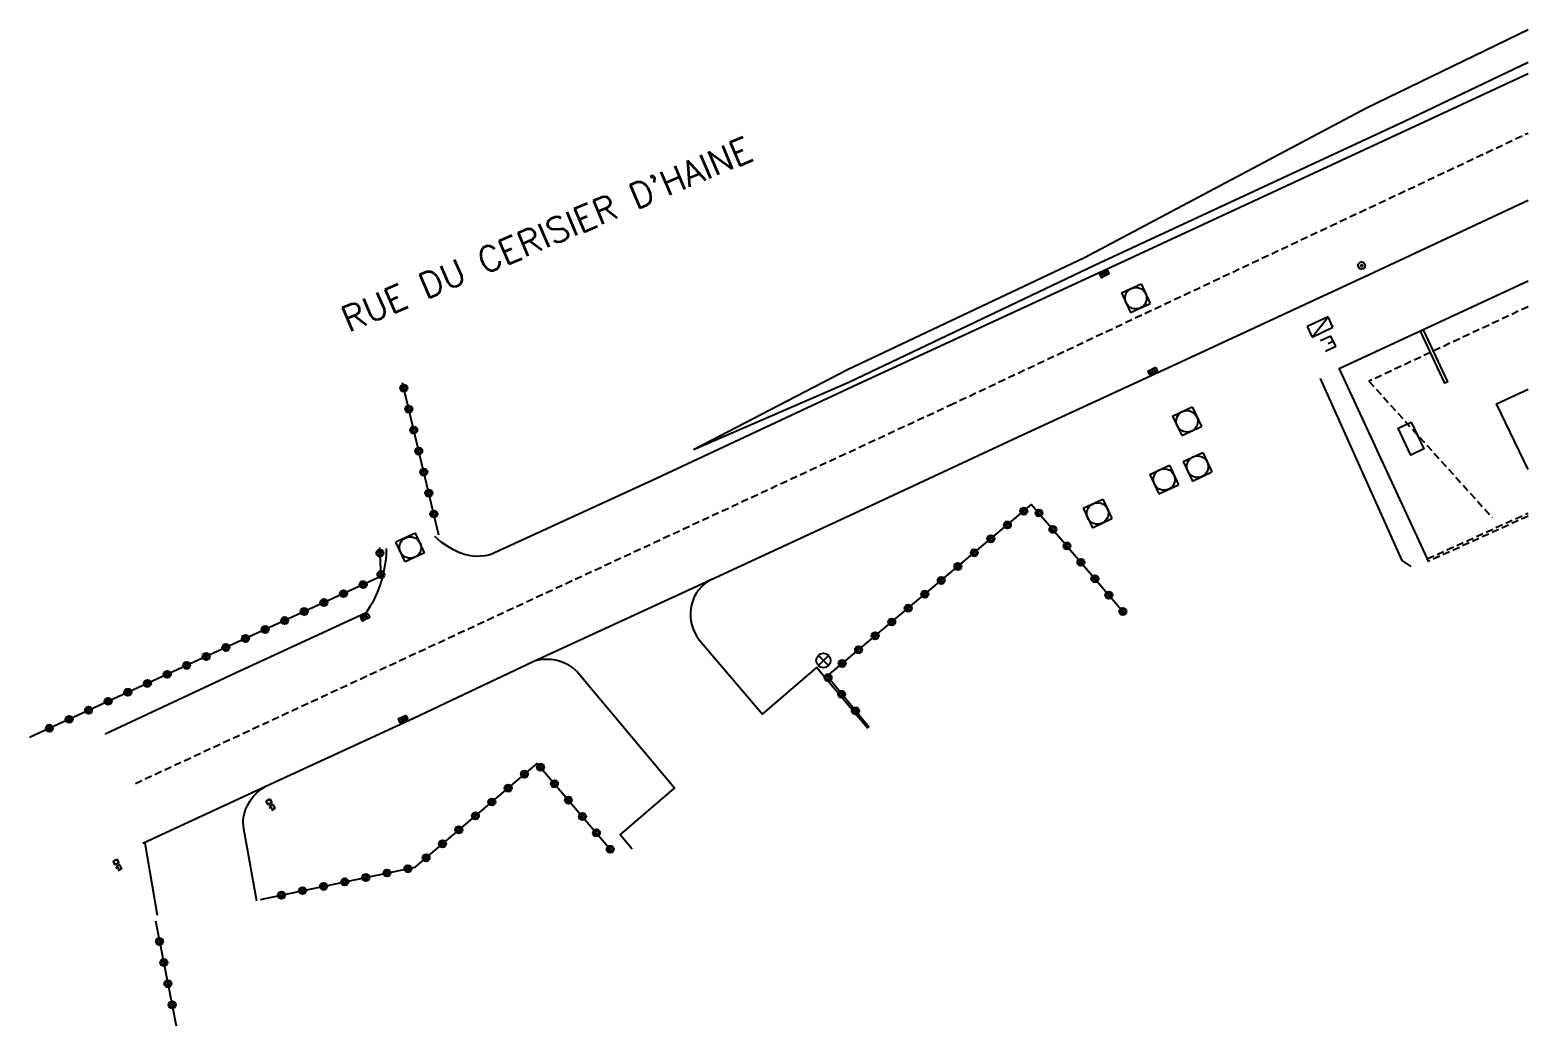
# Model space of a CAD drawing. Header units: millimetres. Extents: x 164361 to 165000, y 157000 to 157988.
# Drawn here: x 164895.8 to 165000, y 157788.8 to 157858.1 of the extents above; entities that cross this region are included whole.
import ezdxf
from ezdxf.enums import TextEntityAlignment as Align

# ---------------------------------------------------------------- set-up
doc = ezdxf.new("R2010")
doc.units = ezdxf.units.MM
doc.linetypes.add('DASHED', pattern=[0.75, 0.5, -0.25])
doc.layers.get('0').update_dxf_attribs({"linetype": 'CONTINUOUS'})
for name, color, linetype in [('W0001', 6, 'DASHED'), ('W0008', 7, 'CONTINUOUS'), ('W0017', 7, 'CONTINUOUS'), ('W0103', 1, 'CONTINUOUS'), ('W0112', 1, 'DASHED'), ('W0210', 2, 'CONTINUOUS'), ('W0213', 2, 'CONTINUOUS'), ('W0322', 7, 'CONTINUOUS'), ('W0400', 7, 'CONTINUOUS'), ('W0411', 7, 'CONTINUOUS'), ('W0420', 7, 'CONTINUOUS'), ('W0425', 7, 'CONTINUOUS'), ('W0430', 7, 'CONTINUOUS'), ('W0469', 7, 'CONTINUOUS'), ('W0856', 7, 'CONTINUOUS'), ('W0989', 7, 'CONTINUOUS')]:
    doc.layers.add(name, color=color, linetype=linetype)
doc.styles.get("Standard").update_dxf_attribs({"font": 'romans.shx', "width": 0.85})

# ---------------------------------------------------------------- blocks, each defined once
blk = doc.blocks.new('T425')
for p, q in [((-0.15, 0.6), (0.15, 0.6)), ((-0.15, 0.6), (-0.15, 0.3)), ((-0.15, 0.3), (0.15, 0.3)), ((-0.15, 0.15), (0.15, 0.15)), ((-0.15, -0.15), (-0.15, 0.15)), ((0, 0.45), (0.15, 0.45)), ((0.15, 0.45), (0.15, 0.3)), ((0.15, 0.15), (0.15, -0.15)), ((0.15, -0.15), (-0.15, -0.15))]:
    blk.add_line(p, q)
blk.add_ellipse((0, 0), major_axis=(-0.106, 0.106), ratio=1, start_param=3.926991, end_param=10.210176)
blk = doc.blocks.new('T400')
for p, q in [((-0.15, 0.3), (0.15, 0.3)), ((-0.15, -0.25), (-0.15, 0.3)), ((-0.15, 0.15), (0.15, 0.15)), ((-0.15, 0), (0.15, 0)), ((0.15, 0.3), (0.15, -0.25)), ((-0.15, -0.15), (0.15, -0.15)), ((-0.15, -0.25), (-0.15, -0.3)), ((-0.15, -0.3), (0.15, -0.3)), ((0.15, -0.3), (0.15, -0.25))]:
    blk.add_line(p, q)
blk = doc.blocks.new('T469')
at = {"color": 0, "linetype": 'Continuous', "flags": 128}
for points in [[(-0.35, 0.35), (0.35, -0.35)], [(-0.35, -0.35), (0.35, 0.35)]]:
    blk.add_lwpolyline(points, dxfattribs=at)
at = {"color": 0, "linetype": 'Continuous'}
blk.add_circle((0, 0), 0.5, dxfattribs=at)
blk = doc.blocks.new('T420')
for p, q in [((0.75, 0.75), (-0.75, 0.75)), ((-0.75, 0.75), (-0.75, -0.75)), ((0.75, 0.75), (0.75, -0.75)), ((0.75, -0.75), (-0.75, -0.75))]:
    blk.add_line(p, q)
blk.add_ellipse((0, 0), major_axis=(-0.53, 0.53), ratio=1, start_param=3.926991, end_param=10.210176)
blk = doc.blocks.new('T430')
at = {"flags": 128}
for points in [[(-0.4, 2.1), (0.4, 2.1)], [(-0.4, 2.1), (-0.4, 1.3)], [(-0.4, 1.7), (0, 1.7)], [(-0.4, 1.3), (0.4, 1.3)], [(0.8, 0.8), (-0.8, 0.8)], [(-0.8, 0.8), (-0.8, 0)], [(0.8, 0.8), (-0.8, 0)], [(-0.8, 0), (0.8, 0)], [(0.8, 0), (0.8, 0.8)]]:
    blk.add_lwpolyline(points, dxfattribs=at)
blk = doc.blocks.new('T856')
for p, q in [((-0.125, 0), (0.125, 0)), ((0, 0.125), (0, -0.125))]:
    blk.add_line(p, q)
blk.add_ellipse((0, 0), major_axis=(-0.177, 0.177), ratio=1, start_param=3.9269908, end_param=10.2101761)
blk = doc.blocks.new('t322o')
at = {"color": 0, "linetype": 'Continuous'}
for radius in [0.25, 0.15]:
    blk.add_circle((0, 0), radius, dxfattribs=at)

msp = doc.modelspace()

# ---------------------------------------------------------------- linework, layer by layer
at = {"layer": 'W0001'}
for points in [[(164903.09, 157805.67), (164959.77, 157831.98), (165000, 157850.91)], [(165000, 157838.83), (164988.93, 157833.64), (164997.51, 157824.17)]]:
    msp.add_lwpolyline(points, dxfattribs=at)
at = {"layer": 'W0008'}
for points in [[(165000, 157855.02), (164992.77, 157851.67), (164971.01, 157841.57), (164953.05, 157833.28), (164939, 157826.71), (164927.78, 157821.58), (164927.44, 157821.5), (164927.1, 157821.47), (164926.75, 157821.46), (164926.41, 157821.5), (164926, 157821.6), (164925.61, 157821.73), (164925.24, 157821.91), (164924.88, 157822.12), (164924.63, 157822.28), (164924.38, 157822.46), (164924.15, 157822.65), (164923.92, 157822.85)], [(164903.62, 157801.51), (164912.17, 157805.47), (164922.45, 157810.21), (164930.81, 157814.17), (164943.12, 157819.83), (164953.14, 157824.48), (164965.18, 157830.08), (164974.64, 157834.45), (164988.95, 157841.08), (165000, 157846.23)], [(164920.55, 157822.02), (164920.54, 157821.63), (164920.51, 157821.24), (164920.46, 157820.85), (164920.39, 157820.47), (164920.26, 157819.95), (164920.1, 157819.44), (164919.91, 157818.94), (164919.68, 157818.45), (164919.56, 157818.22), (164919.43, 157817.99), (164919.3, 157817.76), (164919.15, 157817.54), (164910.06, 157813.33), (164900.98, 157809.1)]]:
    msp.add_lwpolyline(points, dxfattribs=at)
at = {"layer": 'W0017'}
for points in [[(165000, 157840.6), (164986.85, 157834.52), (164992.99, 157821.29)], [(164943.12, 157819.83), (164942.88, 157819.69), (164942.66, 157819.52), (164942.46, 157819.33), (164942.28, 157819.12), (164942.12, 157818.89), (164941.98, 157818.64), (164941.88, 157818.37), (164941.79, 157818.1), (164941.74, 157817.82), (164941.72, 157817.54), (164941.72, 157817.2), (164941.77, 157816.87), (164941.85, 157816.55), (164941.97, 157816.23), (164942.13, 157815.94), (164942.32, 157815.66), (164946.72, 157810.49), (164950.5, 157813.73), (164954.05, 157809.51)], [(164937.66, 157801.09), (164936.82, 157802.1), (164940.61, 157805.34), (164933.79, 157813.49), (164933.53, 157813.7), (164933.25, 157813.89), (164932.95, 157814.04), (164932.64, 157814.16), (164932.34, 157814.24), (164932.03, 157814.28), (164931.72, 157814.3), (164931.41, 157814.29), (164931.11, 157814.24), (164930.81, 157814.17)], [(164911.54, 157797.49), (164910.64, 157802.52), (164910.61, 157802.72), (164910.59, 157802.91), (164910.59, 157803.11), (164910.61, 157803.31), (164910.68, 157803.61), (164910.78, 157803.91), (164910.91, 157804.19), (164911.07, 157804.45), (164911.3, 157804.75), (164911.56, 157805.03), (164911.85, 157805.27), (164912.17, 157805.47)], [(164903.75, 157801.53), (164904.61, 157796.5)]]:
    msp.add_lwpolyline(points, dxfattribs=at)
at = {"layer": 'W0103'}
msp.add_lwpolyline([(165000, 157827.5), (164997.8, 157832.08), (165000, 157833.1)], dxfattribs=at)
at = {"layer": 'W0112'}
for points in [[(164992.99, 157821.29), (165000, 157824.48)], [(165000, 157824.26), (164993.07, 157821.11), (164992.99, 157821.29)]]:
    msp.add_lwpolyline(points, dxfattribs=at)
at = {"layer": 'W0210'}
msp.add_lwpolyline([(165000, 157858.08), (164988.77, 157852.64), (164969.14, 157842.22), (164952.64, 157834.43), (164941.94, 157828.88)], dxfattribs=at)
at = {"layer": 'W0213'}
for points in [[(165000, 157855.81), (164991.36, 157851.68), (164969.83, 157841.69), (164952.74, 157833.55), (164941.94, 157828.88)], [(164991.86, 157820.75), (164991.23, 157821.17), (164985.56, 157833.83)]]:
    msp.add_lwpolyline(points, dxfattribs=at)
at = {"layer": 'W0322'}
for points in [[(164924.2, 157822.95), (164921.68, 157833.53)], [(164954.15, 157809.55), (164951.22, 157813.12), (164965.46, 157825.07), (164971.99, 157817.41)], [(164920.09, 157822.08), (164920.18, 157820.07), (164895.76, 157808.89), (164895.76, 157808.91)], [(164911.79, 157797.59), (164922.55, 157799.85), (164931.05, 157807.06), (164936.28, 157800.93)], [(164904.49, 157796.12), (164905.94, 157788.8)]]:
    msp.add_lwpolyline(points, dxfattribs=at)
at = {"layer": 'W0411'}
for points in [[(164992.7, 157837.23), (164994.39, 157833.61), (164994.21, 157833.52), (164992.52, 157837.14)], [(164991.87, 157830.81), (164992.76, 157828.94), (164991.85, 157828.51), (164990.97, 157830.38)]]:
    msp.add_lwpolyline(points, close=True, dxfattribs=at)

# ---------------------------------------------------------------- block references
at = {"layer": 'W0322'}
for p, rotation in [((164921.77, 157833.17), 103.4097557709602), ((164922.12, 157831.71), 103.4097557709602), ((164922.46, 157830.25), 103.4097557709602), ((164922.81, 157828.79), 103.4097557709602), ((164923.16, 157827.33), 103.4097557709602), ((164923.51, 157825.87), 103.4097557709602), ((164964.91, 157824.61), 39.99211261078077), ((164923.86, 157824.41), 103.4097557709602), ((164963.77, 157823.65), 39.99211261078077), ((164965.97, 157824.48), 310.4264997964298), ((164962.62, 157822.69), 39.99211261078077), ((164966.94, 157823.34), 310.4264997964298), ((164920.11, 157821.69), 272.5918569158133), ((164961.47, 157821.72), 39.99211261078077), ((164967.92, 157822.19), 310.4264997964298), ((164960.32, 157820.76), 39.99211261078077), ((164968.89, 157821.05), 310.4264997964298), ((164918.94, 157819.5), 204.58529294676), ((164920.18, 157820.2), 272.5918569158133), ((164959.17, 157819.79), 39.99211261078077), ((164969.86, 157819.91), 310.4264997964298), ((164917.57, 157818.87), 204.58529294676), ((164958.02, 157818.83), 39.99211261078077), ((164970.83, 157818.77), 310.4264997964298), ((164914.84, 157817.62), 204.58529294676), ((164916.21, 157818.25), 204.58529294676), ((164956.87, 157817.86), 39.99211261078077), ((164971.81, 157817.63), 310.4264997964298), ((164912.12, 157816.38), 204.58529294676), ((164913.48, 157817), 204.58529294676), ((164955.72, 157816.9), 39.99211261078077), ((164910.75, 157815.75), 204.58529294676), ((164954.57, 157815.94), 39.99211261078077), ((164908.02, 157814.5), 204.58529294676), ((164909.39, 157815.13), 204.58529294676), ((164953.42, 157814.97), 39.99211261078077), ((164905.3, 157813.26), 204.58529294676), ((164906.66, 157813.88), 204.58529294676), ((164952.27, 157814.01), 39.99211261078077), ((164903.93, 157812.63), 204.58529294676), ((164951.29, 157813.03), 129.3141091251026), ((164901.2, 157811.38), 204.58529294676), ((164902.57, 157812.01), 204.58529294676), ((164952.24, 157811.87), 129.3141091251026), ((164898.48, 157810.13), 204.58529294676), ((164899.84, 157810.76), 204.58529294676), ((164953.2, 157810.71), 129.3141091251026), ((164897.11, 157809.51), 204.58529294676), ((164930.17, 157806.32), 40.35188750448389), ((164931.28, 157806.8), 310.4525861036149), ((164929.03, 157805.35), 40.35188750448389), ((164932.25, 157805.65), 310.4525861036149), ((164927.89, 157804.38), 40.35188750448389), ((164933.22, 157804.51), 310.4525861036149), ((164926.75, 157803.41), 40.35188750448389), ((164934.2, 157803.37), 310.4525861036149), ((164925.6, 157802.44), 40.35188750448389), ((164935.17, 157802.23), 310.4525861036149), ((164924.46, 157801.47), 40.35188750448389), ((164936.14, 157801.09), 310.4525861036149), ((164922.06, 157799.74), 11.83770983584439), ((164923.32, 157800.5), 40.35188750448389), ((164917.66, 157798.82), 11.83770983584439), ((164919.13, 157799.13), 11.83770983584439), ((164920.6, 157799.44), 11.83770983584439), ((164913.26, 157797.9), 11.83770983584439), ((164914.72, 157798.21), 11.83770983584439), ((164916.19, 157798.51), 11.83770983584439), ((164904.77, 157794.68), 281.2210616620894), ((164905.07, 157793.21), 281.2210616620894), ((164905.36, 157791.74), 281.2210616620894), ((164905.65, 157790.27), 281.2210616620894)]:
    msp.add_blockref('t322o', p, dxfattribs=dict(at, rotation=rotation))
at = {"layer": 'W0400'}
for p, rotation in [((164970.51, 157841.11), 295.8913299280071), ((164973.87, 157834.35), 295.6002810239048), ((164919.07, 157817.22), 295.701300509555), ((164921.71, 157810.15), 294.3710009685588)]:
    msp.add_blockref('T400', p, dxfattribs=dict(at, rotation=rotation))
at = {"layer": 'W0420'}
for p, rotation in [((164972.71, 157839.42), 114.9658689033685), ((164976.27, 157830.86), 115.2817692341286), ((164977, 157827.7), 115.2012190275175), ((164974.68, 157826.81), 115.1770243539649), ((164970.05, 157824.45), 115.1118828612269), ((164922.22, 157822.08), 295.0940680691702)]:
    msp.add_blockref('T420', p, dxfattribs=dict(at, rotation=rotation))
at = {"layer": 'W0425'}
for p, rotation in [((164912.39, 157804.39), 210.6431301158782), ((164901.75, 157800.2), 207.5862972410983)]:
    msp.add_blockref('T425', p, dxfattribs=dict(at, rotation=rotation))
at = {"layer": 'W0430', "rotation": 205.6441361718612}
msp.add_blockref('T430', (164985.36, 157837.79), dxfattribs=at)
at = {"layer": 'W0469'}
msp.add_blockref('T469', (164950.97, 157814.22), dxfattribs=at)
at = {"layer": 'W0856'}
msp.add_blockref('T856', (164988.42, 157841.69), dxfattribs=at)

# ---------------------------------------------------------------- texts
at = {"layer": 'W0989'}
msp.add_text("RUE DU CERISIER D'HAINE", height=1.75, rotation=23.0892, dxfattribs=at).set_placement((164917.58, 157837.85), align=Align.MIDDLE_LEFT)

doc.saveas('drawing.dxf')
